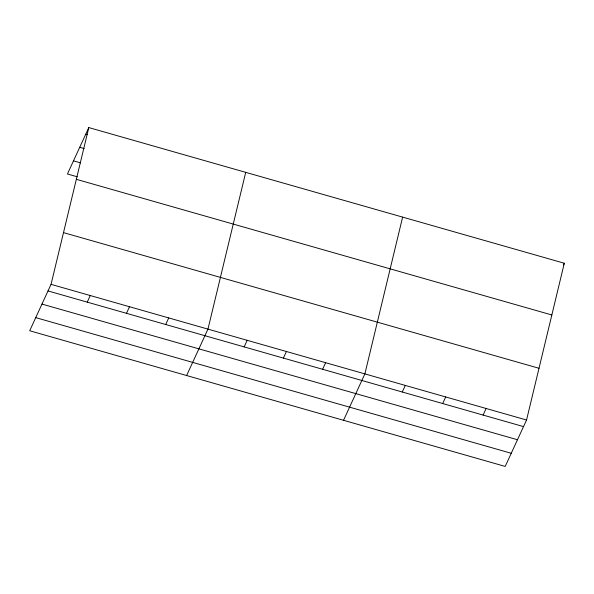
<?xml version="1.0" encoding="UTF-8"?>
<svg xmlns="http://www.w3.org/2000/svg" width="594" height="594" viewBox="0 0 594 594"><rect width="100%" height="100%" fill="white"/><g stroke="black" fill="none" stroke-linecap="round" stroke-linejoin="round"><path stroke-width="0.89" d="M51.047 284.348L88.796 127.576L564.3 263.239L526.551 420.017L505.204 466.424L29.7 330.761L51.047 284.348L526.551 420.017M245.716 172.349L207.959 329.121L186.62 375.527M402.628 217.114L364.879 373.886L343.532 420.3M88.796 127.576L67.449 173.983L77.257 176.782M87.244 302.131L90.273 295.545M126.477 313.32L129.507 306.734M165.704 324.517L168.733 317.924M244.164 346.896L247.193 340.31M283.39 358.093L286.419 351.507M322.616 369.282L325.646 362.696M402.264 392.003L405.294 385.417M442.686 403.541L445.715 396.948M483.1 415.072L486.13 408.479M563.543 264.887L564.3 263.239M85.766 134.162L87.548 134.675M79.722 147.305L84.177 148.574M73.493 160.848L80.628 162.882M76.336 179.314L551.841 314.976M63.506 232.618L539.01 368.28M48.017 290.934L523.522 426.603M41.974 304.076L517.478 439.746M35.744 317.619L511.248 453.281"/></g></svg>
